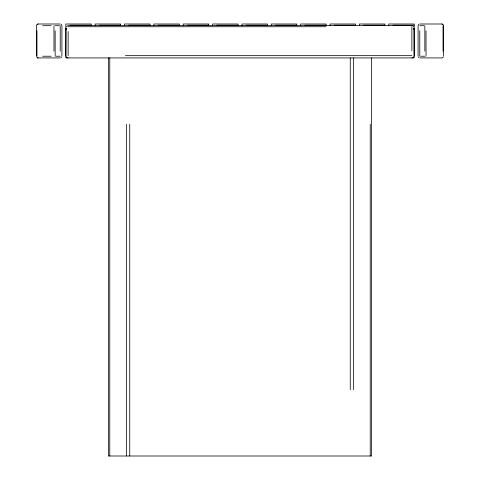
<?xml version="1.0" encoding="UTF-8"?>
<svg xmlns="http://www.w3.org/2000/svg" width="480" height="480" viewBox="0 0 480 480"><rect width="100%" height="100%" fill="white"/><g stroke="black" fill="none" stroke-linecap="round" stroke-linejoin="round"><path stroke-width="0.72" d="M65.964 28.656L65.868 29.46L66.042 28.092L65.868 55.662M65.868 29.46L66.042 28.398M36.522 25.26L36.966 24.498L38.16 24L60.21 24M418.152 25.26L418.938 24.228M413.976 56.496L413.472 57.258L411.87 57.924M66.546 26.586L68.13 25.608L411.87 25.608M61.68 57.072L61.062 57.696M443.304 57.072L442.278 57.864M37.854 24.06L38.16 24M419.79 24L441.84 24L443.034 24.498L443.478 25.26M70.068 25.176L91.266 25.176M99.42 25.176L120.624 25.176M128.778 25.176L149.976 25.176M158.13 25.176L179.334 25.176M187.488 25.176L208.692 25.176M216.846 25.176L238.044 25.176M246.198 25.176L267.402 25.176M275.556 25.176L296.754 25.176M304.908 25.176L326.112 25.176M334.266 25.176L355.464 25.176M363.618 25.176L384.822 25.176M392.976 25.176L414.174 25.176M42.63 25.698L51.126 25.698M55.158 25.698L59.37 25.698M419.79 25.698L423.996 25.698M68.13 26.73L325.938 26.73M125.418 55.662L411.87 55.662M42.63 56.226L51.126 56.226M56.004 56.226L60.21 56.226M420.63 56.226L424.842 56.226M36.696 57.072L38.16 57.924L60.21 57.924M419.79 57.924L441.84 57.924M441.84 24L442.146 24.06M38.16 57.924L37.626 57.792M68.13 57.924L66.528 57.258L66.024 56.496M412.59 25.764L413.454 26.586M418.938 57.696L418.32 57.072M61.062 24.228L61.848 25.26M414.036 28.662L414.132 55.662M413.958 28.398L414.132 29.43L413.958 28.092L414.132 29.418M443.532 25.698L443.532 56.226M443.034 25.698L443.034 51.138M426.042 30.786L426.042 56.226M424.842 25.698L424.842 51.138M419.79 30.786L419.79 56.226M418.092 25.698L418.092 56.226M411.87 26.73L411.87 50.838M388.734 25.806L388.734 24.006L414.174 24L414.174 57.924L65.826 57.924L65.826 24.006L91.266 24L91.266 25.806M384.822 25.806L384.822 24L359.382 24L359.382 25.806M371.634 57.924L371.634 456L108.366 456L108.366 57.924M370.23 124.266L370.23 456M355.464 25.806L355.464 24L330.024 24L330.024 25.806M353.646 57.924L353.646 389.652M350.25 57.924L350.25 389.652M326.112 25.806L326.112 24L300.672 24L300.672 25.806M296.754 25.806L296.754 24L271.314 24L271.314 25.806M267.402 25.806L267.402 24L241.956 24L241.956 25.806M238.044 25.806L238.044 24L212.604 24L212.604 25.806M208.692 25.806L208.692 24L183.246 24L183.246 25.806M179.334 25.806L179.334 24L153.888 24L153.888 25.806M149.976 25.806L149.976 24L124.536 24L124.536 25.806M129.75 124.266L129.75 456M126.354 124.266L126.354 456M120.624 25.806L120.624 24L95.178 24L95.178 25.806M109.77 57.924L109.77 456M68.13 31.554L68.13 55.662M61.908 25.698L61.908 56.226M60.21 25.698L60.21 51.138M55.158 30.786L55.158 56.226M53.958 25.698L53.958 51.138M36.966 30.786L36.966 56.226M36.468 25.698L36.468 56.226M37.53 24.132L37.524 24.132M442.47 24.132L442.476 24.132M37.722 57.864L37.314 57.696L37.722 57.864"/></g></svg>
